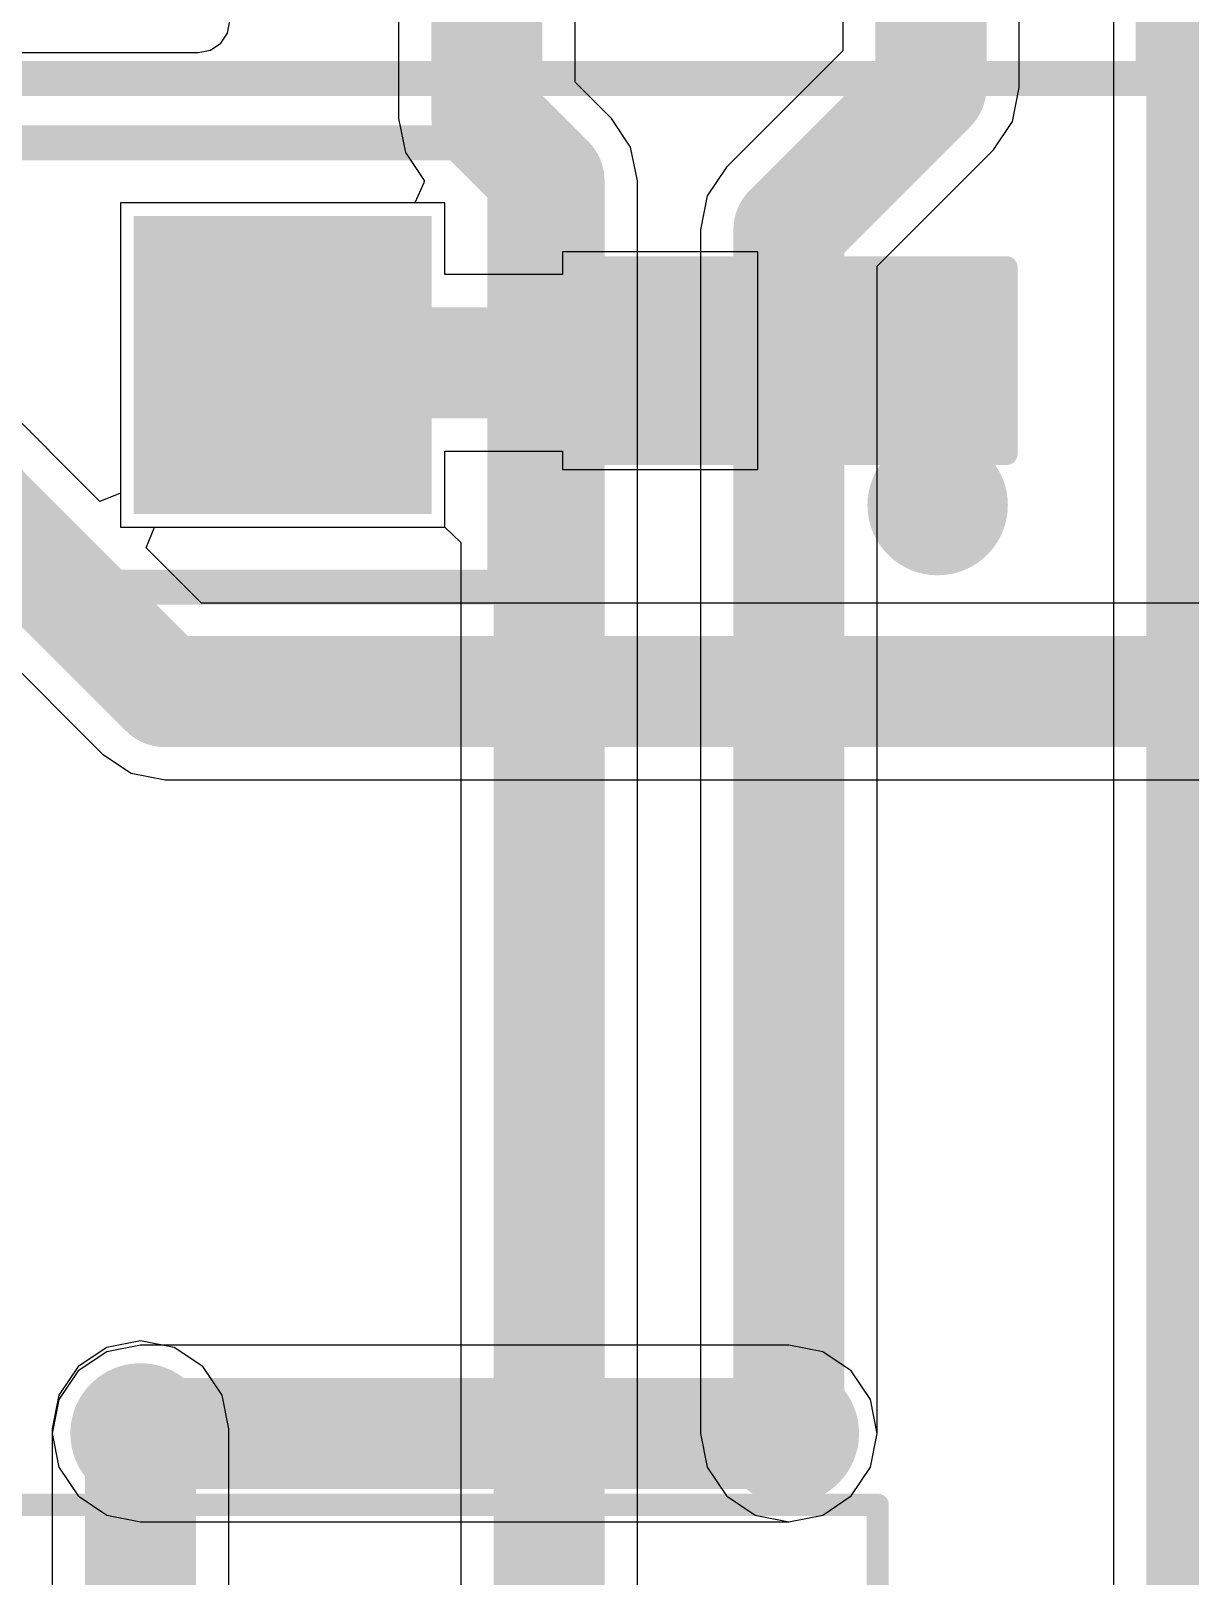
# Model space of a CAD drawing. Header units: millimetres. Extents: x -5 to 123, y 0 to 98.
# Drawn here: x 90.64 to 97.27, y 53.18 to 62.02 of the extents above; entities that cross this region are included whole.
import ezdxf

# ---------------------------------------------------------------- set-up
doc = ezdxf.new("R2010")
doc.units = ezdxf.units.MM
for name, color, linetype in [('BottomLayer', 5, 'Continuous'), ('BottomSolder', 6, 'Continuous'), ('MultiLayer', 9, 'Continuous'), ('PadHoleLayer', 156, 'Continuous'), ('TopLayer', 1, 'Continuous'), ('TopOverlay', 2, 'Continuous'), ('TopPaste', 8, 'Continuous'), ('TopSolder', 216, 'Continuous'), ('ViaHoleLayer', 16, 'Continuous')]:
    doc.layers.add(name, color=color, linetype=linetype)

# ---------------------------------------------------------------- blocks, each defined once
blk = doc.blocks.new('SSOP_28_208____2')
at = {"layer": 'TopOverlay', "const_width": 0.127}
for points in [[(-2.7178, -4.6228), (-2.7178, -5.207)], [(2.7178, -5.207), (-2.7178, -5.207)]]:
    blk.add_lwpolyline(points, dxfattribs=at)
at = {"layer": 'TopOverlay', "const_width": 0.0635}
blk.add_lwpolyline([(-2.7496, -5.207, 1), (-2.686, -5.207, 1)], format="xyb", close=True, dxfattribs=at)
blk.add_lwpolyline([(-2.7496, -5.207, 1), (-2.686, -5.207, 1)], format="xyb", close=True, dxfattribs=at)
blk = doc.blocks.new('RES_0603_74')
at = {"layer": 'TopLayer'}
for points in [[(-0.381, 0.4445), (-0.381, -0.4445), (-1.143, -0.4445), (-1.143, 0.4445)], [(1.143, 0.4445), (1.143, -0.4445), (0.381, -0.4445), (0.381, 0.4445)]]:
    blk.add_hatch(color=1, dxfattribs=at).paths.add_polyline_path(points)
at = {"layer": 'TopPaste'}
for points in [[(-0.381, 0.4445), (-0.381, -0.4445), (-1.143, -0.4445), (-1.143, 0.4445)], [(1.143, 0.4445), (1.143, -0.4445), (0.381, -0.4445), (0.381, 0.4445)]]:
    blk.add_hatch(color=8, dxfattribs=at).paths.add_polyline_path(points)
at = {"layer": 'TopSolder'}
for points in [[(-0.2794, 0.5461), (-0.2794, -0.5461), (-1.2446, -0.5461), (-1.2446, 0.5461)], [(1.2446, 0.5461), (1.2446, -0.5461), (0.2794, -0.5461), (0.2794, 0.5461)]]:
    blk.add_hatch(color=216, dxfattribs=at).paths.add_polyline_path(points)
at = {"layer": 'TopOverlay', "const_width": 0.127}
for points in [[(-1.2192, 0.5334), (-1.2192, -0.5334)], [(1.2192, 0.5334), (-1.2192, 0.5334)], [(1.2192, 0.5334), (1.2192, -0.5334)], [(1.2192, -0.5334), (-1.2192, -0.5334)]]:
    blk.add_lwpolyline(points, dxfattribs=at)
at = {"layer": 'TopOverlay', "const_width": 0.0635}
for points in [[(-1.25095, 0.5334, 1), (-1.18745, 0.5334, 1)], [(-1.25095, 0.5334, 1), (-1.18745, 0.5334, 1)], [(1.18745, 0.5334, 1), (1.25095, 0.5334, 1)], [(1.18745, 0.5334, 1), (1.25095, 0.5334, 1)], [(-1.25095, -0.5334, 1), (-1.18745, -0.5334, 1)], [(-1.25095, -0.5334, 1), (-1.18745, -0.5334, 1)], [(1.18745, -0.5334, 1), (1.25095, -0.5334, 1)], [(1.18745, -0.5334, 1), (1.25095, -0.5334, 1)]]:
    blk.add_lwpolyline(points, format="xyb", close=True, dxfattribs=at)
blk = doc.blocks.new('HDR_1X5_FEMALE_93')
at = {"layer": 'BottomLayer'}
blk.add_hatch(color=5, dxfattribs=at).paths.add_polyline_path([(-0.8, 0.8), (0.8, 0.8), (0.8, -0.8), (-0.8, -0.8)])
h = blk.add_hatch(color=5, dxfattribs=at)
edge = h.paths.add_edge_path()
edge.add_arc((2.54, 0), 0.8, 0, 360)
h = blk.add_hatch(color=5, dxfattribs=at)
edge = h.paths.add_edge_path()
edge.add_arc((5.08, 0), 0.8, 0, 360)
h = blk.add_hatch(color=5, dxfattribs=at)
edge = h.paths.add_edge_path()
edge.add_arc((7.62, 0), 0.8, 0, 360)
h = blk.add_hatch(color=5, dxfattribs=at)
edge = h.paths.add_edge_path()
edge.add_arc((10.16, 0), 0.8, 0, 360)
at = {"layer": 'BottomSolder'}
blk.add_hatch(color=6, dxfattribs=at).paths.add_polyline_path([(-0.9016, 0.9016), (0.9016, 0.9016), (0.9016, -0.9016), (-0.9016, -0.9016)])
h = blk.add_hatch(color=6, dxfattribs=at)
edge = h.paths.add_edge_path()
edge.add_arc((2.54, 0), 0.9016, 0, 360)
h = blk.add_hatch(color=6, dxfattribs=at)
edge = h.paths.add_edge_path()
edge.add_arc((5.08, 0), 0.9016, 0, 360)
h = blk.add_hatch(color=6, dxfattribs=at)
edge = h.paths.add_edge_path()
edge.add_arc((7.62, 0), 0.9016, 0, 360)
h = blk.add_hatch(color=6, dxfattribs=at)
edge = h.paths.add_edge_path()
edge.add_arc((10.16, 0), 0.9016, 0, 360)
at = {"layer": 'MultiLayer'}
blk.add_hatch(color=9, dxfattribs=at).paths.add_polyline_path([(-0.8, 0.8), (0.8, 0.8), (0.8, -0.8), (-0.8, -0.8)])
h = blk.add_hatch(color=9, dxfattribs=at)
edge = h.paths.add_edge_path()
edge.add_arc((2.54, 0), 0.8, 0, 360)
h = blk.add_hatch(color=9, dxfattribs=at)
edge = h.paths.add_edge_path()
edge.add_arc((5.08, 0), 0.8, 0, 360)
h = blk.add_hatch(color=9, dxfattribs=at)
edge = h.paths.add_edge_path()
edge.add_arc((7.62, 0), 0.8, 0, 360)
h = blk.add_hatch(color=9, dxfattribs=at)
edge = h.paths.add_edge_path()
edge.add_arc((10.16, 0), 0.8, 0, 360)
at = {"layer": 'PadHoleLayer'}
h = blk.add_hatch(color=156, dxfattribs=at)
edge = h.paths.add_edge_path()
edge.add_arc((0, 0), 0.475, 0, 360)
h = blk.add_hatch(color=156, dxfattribs=at)
edge = h.paths.add_edge_path()
edge.add_arc((2.54, 0), 0.475, 0, 360)
h = blk.add_hatch(color=156, dxfattribs=at)
edge = h.paths.add_edge_path()
edge.add_arc((5.08, 0), 0.475, 0, 360)
h = blk.add_hatch(color=156, dxfattribs=at)
edge = h.paths.add_edge_path()
edge.add_arc((7.62, 0), 0.475, 0, 360)
h = blk.add_hatch(color=156, dxfattribs=at)
edge = h.paths.add_edge_path()
edge.add_arc((10.16, 0), 0.475, 0, 360)
at = {"layer": 'TopLayer'}
blk.add_hatch(color=1, dxfattribs=at).paths.add_polyline_path([(-0.8, 0.8), (0.8, 0.8), (0.8, -0.8), (-0.8, -0.8)])
h = blk.add_hatch(color=1, dxfattribs=at)
edge = h.paths.add_edge_path()
edge.add_arc((2.54, 0), 0.8, 0, 360)
h = blk.add_hatch(color=1, dxfattribs=at)
edge = h.paths.add_edge_path()
edge.add_arc((5.08, 0), 0.8, 0, 360)
h = blk.add_hatch(color=1, dxfattribs=at)
edge = h.paths.add_edge_path()
edge.add_arc((7.62, 0), 0.8, 0, 360)
h = blk.add_hatch(color=1, dxfattribs=at)
edge = h.paths.add_edge_path()
edge.add_arc((10.16, 0), 0.8, 0, 360)
at = {"layer": 'TopSolder'}
blk.add_hatch(color=216, dxfattribs=at).paths.add_polyline_path([(-0.9016, 0.9016), (0.9016, 0.9016), (0.9016, -0.9016), (-0.9016, -0.9016)])
h = blk.add_hatch(color=216, dxfattribs=at)
edge = h.paths.add_edge_path()
edge.add_arc((2.54, 0), 0.9016, 0, 360)
h = blk.add_hatch(color=216, dxfattribs=at)
edge = h.paths.add_edge_path()
edge.add_arc((5.08, 0), 0.9016, 0, 360)
h = blk.add_hatch(color=216, dxfattribs=at)
edge = h.paths.add_edge_path()
edge.add_arc((7.62, 0), 0.9016, 0, 360)
h = blk.add_hatch(color=216, dxfattribs=at)
edge = h.paths.add_edge_path()
edge.add_arc((10.16, 0), 0.9016, 0, 360)
at = {"layer": 'TopOverlay', "const_width": 0.2}
for points in [[(-1.27, 1.27), (11.43, 1.27)], [(-1.27, -1.27), (-1.27, 1.27)], [(11.43, -1.27), (11.43, 1.27)], [(-1.27, -1.27), (11.43, -1.27)]]:
    blk.add_lwpolyline(points, dxfattribs=at)
at = {"layer": 'TopOverlay', "const_width": 0.1}
for points in [[(-1.32, 1.27, 1), (-1.22, 1.27, 1)], [(-1.32, 1.27, 1), (-1.22, 1.27, 1)], [(11.38, 1.27, 1), (11.48, 1.27, 1)], [(11.38, 1.27, 1), (11.48, 1.27, 1)], [(-1.32, -1.27, 1), (-1.22, -1.27, 1)], [(-1.32, -1.27, 1), (-1.22, -1.27, 1)], [(11.38, -1.27, 1), (11.48, -1.27, 1)], [(11.38, -1.27, 1), (11.48, -1.27, 1)]]:
    blk.add_lwpolyline(points, format="xyb", close=True, dxfattribs=at)
blk = doc.blocks.new('HDR1X3__99')
at = {"layer": 'BottomLayer'}
blk.add_hatch(color=5, dxfattribs=at).paths.add_polyline_path([(-0.75, 0.75), (0.75, 0.75), (0.75, -0.75), (-0.75, -0.75)])
h = blk.add_hatch(color=5, dxfattribs=at)
edge = h.paths.add_edge_path()
edge.add_arc((2.54, 0), 0.75, 0, 360)
h = blk.add_hatch(color=5, dxfattribs=at)
edge = h.paths.add_edge_path()
edge.add_arc((5.08, 0), 0.75, 0, 360)
at = {"layer": 'BottomSolder'}
blk.add_hatch(color=6, dxfattribs=at).paths.add_polyline_path([(-0.8516, 0.8516), (0.8516, 0.8516), (0.8516, -0.8516), (-0.8516, -0.8516)])
h = blk.add_hatch(color=6, dxfattribs=at)
edge = h.paths.add_edge_path()
edge.add_arc((2.54, 0), 0.8516, 0, 360)
h = blk.add_hatch(color=6, dxfattribs=at)
edge = h.paths.add_edge_path()
edge.add_arc((5.08, 0), 0.8516, 0, 360)
at = {"layer": 'MultiLayer'}
blk.add_hatch(color=9, dxfattribs=at).paths.add_polyline_path([(-0.75, 0.75), (0.75, 0.75), (0.75, -0.75), (-0.75, -0.75)])
h = blk.add_hatch(color=9, dxfattribs=at)
edge = h.paths.add_edge_path()
edge.add_arc((2.54, 0), 0.75, 0, 360)
h = blk.add_hatch(color=9, dxfattribs=at)
edge = h.paths.add_edge_path()
edge.add_arc((5.08, 0), 0.75, 0, 360)
at = {"layer": 'PadHoleLayer'}
h = blk.add_hatch(color=156, dxfattribs=at)
edge = h.paths.add_edge_path()
edge.add_arc((0, 0), 0.45, 0, 360)
h = blk.add_hatch(color=156, dxfattribs=at)
edge = h.paths.add_edge_path()
edge.add_arc((2.54, 0), 0.45, 0, 360)
h = blk.add_hatch(color=156, dxfattribs=at)
edge = h.paths.add_edge_path()
edge.add_arc((5.08, 0), 0.45, 0, 360)
at = {"layer": 'TopLayer'}
blk.add_hatch(color=1, dxfattribs=at).paths.add_polyline_path([(-0.75, 0.75), (0.75, 0.75), (0.75, -0.75), (-0.75, -0.75)])
h = blk.add_hatch(color=1, dxfattribs=at)
edge = h.paths.add_edge_path()
edge.add_arc((2.54, 0), 0.75, 0, 360)
h = blk.add_hatch(color=1, dxfattribs=at)
edge = h.paths.add_edge_path()
edge.add_arc((5.08, 0), 0.75, 0, 360)
at = {"layer": 'TopSolder'}
blk.add_hatch(color=216, dxfattribs=at).paths.add_polyline_path([(-0.8516, 0.8516), (0.8516, 0.8516), (0.8516, -0.8516), (-0.8516, -0.8516)])
h = blk.add_hatch(color=216, dxfattribs=at)
edge = h.paths.add_edge_path()
edge.add_arc((2.54, 0), 0.8516, 0, 360)
h = blk.add_hatch(color=216, dxfattribs=at)
edge = h.paths.add_edge_path()
edge.add_arc((5.08, 0), 0.8516, 0, 360)
at = {"layer": 'TopOverlay', "const_width": 0.2}
for points in [[(-1.27, 1.27), (-1.27, -1.27)], [(6.35, 1.27), (-1.27, 1.27)], [(6.35, 1.27), (6.35, -1.27)], [(6.35, -1.27), (-1.27, -1.27)]]:
    blk.add_lwpolyline(points, dxfattribs=at)
at = {"layer": 'TopOverlay', "const_width": 0.1}
for points in [[(-1.32, 1.27, 1), (-1.22, 1.27, 1)], [(-1.32, 1.27, 1), (-1.22, 1.27, 1)], [(6.3, 1.27, 1), (6.4, 1.27, 1)], [(6.3, 1.27, 1), (6.4, 1.27, 1)], [(-1.32, -1.27, 1), (-1.22, -1.27, 1)], [(-1.32, -1.27, 1), (-1.22, -1.27, 1)], [(6.3, -1.27, 1), (6.4, -1.27, 1)], [(6.3, -1.27, 1), (6.4, -1.27, 1)]]:
    blk.add_lwpolyline(points, format="xyb", close=True, dxfattribs=at)

msp = doc.modelspace()

# ---------------------------------------------------------------- hatches: boundary and pattern name
at = {"layer": 'BottomLayer'}
h = msp.add_hatch(color=5, dxfattribs=at)
edge = h.paths.add_edge_path()
edge.add_arc((95.8215, 59.309), 0.3, 0, 360)
h = msp.add_hatch(color=5, dxfattribs=at)
edge = h.paths.add_edge_path()
edge.add_arc((91.2622, 54.0004), 0.3, 0, 360)
h = msp.add_hatch(color=5, dxfattribs=at)
edge = h.paths.add_edge_path()
edge.add_arc((94.9706, 54.0004), 0.3, 0, 360)
at = {"layer": 'BottomSolder'}
h = msp.add_hatch(color=6, dxfattribs=at)
edge = h.paths.add_edge_path()
edge.add_arc((95.8215, 59.309), 0.4016, 0, 360)
h = msp.add_hatch(color=6, dxfattribs=at)
edge = h.paths.add_edge_path()
edge.add_arc((91.2622, 54.0004), 0.4016, 0, 360)
h = msp.add_hatch(color=6, dxfattribs=at)
edge = h.paths.add_edge_path()
edge.add_arc((94.9706, 54.0004), 0.4016, 0, 360)
at = {"layer": 'TopLayer'}
h = msp.add_hatch(color=1, dxfattribs=at)
edge = h.paths.add_edge_path()
edge.add_arc((95.8215, 59.309), 0.3, 0, 360)
h = msp.add_hatch(color=1, dxfattribs=at)
edge = h.paths.add_edge_path()
edge.add_arc((91.2622, 54.0004), 0.3, 0, 360)
h = msp.add_hatch(color=1, dxfattribs=at)
edge = h.paths.add_edge_path()
edge.add_arc((94.9706, 54.0004), 0.3, 0, 360)
at = {"layer": 'TopSolder'}
h = msp.add_hatch(color=216, dxfattribs=at)
edge = h.paths.add_edge_path()
edge.add_arc((95.8215, 59.309), 0.4016, 0, 360)
h = msp.add_hatch(color=216, dxfattribs=at)
edge = h.paths.add_edge_path()
edge.add_arc((91.2622, 54.0004), 0.4016, 0, 360)
h = msp.add_hatch(color=216, dxfattribs=at)
edge = h.paths.add_edge_path()
edge.add_arc((94.9706, 54.0004), 0.4016, 0, 360)
at = {"layer": 'ViaHoleLayer'}
h = msp.add_hatch(color=16, dxfattribs=at)
edge = h.paths.add_edge_path()
edge.add_arc((95.8215, 59.309), 0.15, 0, 360)
h = msp.add_hatch(color=16, dxfattribs=at)
edge = h.paths.add_edge_path()
edge.add_arc((91.2622, 54.0004), 0.15, 0, 360)
h = msp.add_hatch(color=16, dxfattribs=at)
edge = h.paths.add_edge_path()
edge.add_arc((94.9706, 54.0004), 0.15, 0, 360)

# ---------------------------------------------------------------- linework, layer by layer
at = {"layer": 'BottomLayer'}
for p, q in [((96.8278, 62.6465), (96.8278, 48.647)), ((92.7384, 62.1799), (92.7384, 61.5188)), ((93.7484, 61.728), (93.7484, 62.1799)), ((95.2784, 62.1799), (95.2784, 61.9058)), ((96.2884, 61.6966), (96.2884, 62.1799)), ((95.2784, 61.9058), (94.6135, 61.2409)), ((93.9561, 61.5203), (93.7484, 61.728)), ((96.25, 61.5033), (96.2884, 61.6966)), ((92.7384, 61.5188), (92.7768, 61.3255)), ((94.0656, 61.3565), (93.9561, 61.5203)), ((96.1405, 61.3395), (96.25, 61.5033)), ((92.7768, 61.3255), (92.8844, 61.1646)), ((94.104, 61.1632), (94.0656, 61.3565)), ((95.4756, 60.6746), (96.1405, 61.3395)), ((94.6135, 61.2409), (94.504, 61.0771)), ((92.8821, 61.1523), (92.8308, 61.0376)), ((92.8844, 61.1646), (92.8821, 61.1523)), ((94.104, 46.4058), (94.104, 61.1632)), ((94.504, 61.0771), (94.4656, 60.8838)), ((92.8308, 61.0376), (91.1472, 61.0376)), ((91.1472, 61.0376), (91.1472, 59.182)), ((94.4656, 60.8838), (94.4656, 54.0004)), ((95.4756, 54.0004), (95.4756, 60.6746)), ((91.1472, 59.182), (92.967, 59.182)), ((92.967, 59.182), (93.0028, 59.182)), ((93.0028, 59.182), (93.094, 59.0956)), ((93.094, 59.0956), (93.094, 46.615)), ((91.2622, 54.5308), (91.0689, 54.4924)), ((91.4555, 54.4924), (91.2622, 54.5308)), ((91.0689, 54.4924), (90.9051, 54.3829)), ((91.6193, 54.3829), (91.4555, 54.4924)), ((90.9051, 54.3829), (90.7956, 54.2191)), ((91.7288, 54.2191), (91.6193, 54.3829)), ((90.7956, 54.2191), (90.7572, 54.0258)), ((91.7672, 54.0258), (91.7288, 54.2191)), ((90.7572, 54.0258), (90.7572, 48.0314)), ((91.7672, 48.0314), (91.7672, 54.0258)), ((94.4656, 54.0004), (94.504, 53.8071)), ((95.4372, 53.8071), (95.4756, 54.0004)), ((94.504, 53.8071), (94.6135, 53.6433)), ((95.3277, 53.6433), (95.4372, 53.8071)), ((94.6135, 53.6433), (94.7773, 53.5338)), ((95.1639, 53.5338), (95.3277, 53.6433)), ((94.7773, 53.5338), (94.9706, 53.4954)), ((94.9706, 53.4954), (95.1639, 53.5338))]:
    msp.add_line(p, q, dxfattribs=at)
at = {"layer": 'BottomLayer', "const_width": 0.635}
for points in [[(97.3328, 48.4378), (97.3328, 84.5274)], [(93.2434, 61.5188), (93.2434, 63.0174)], [(95.7834, 61.6966), (95.7834, 62.8912)], [(94.9706, 60.8838), (95.7834, 61.6966)], [(93.2434, 61.5188), (93.599, 61.1632)], [(93.599, 46.4058), (93.599, 61.1632)], [(94.9706, 54.0004), (94.9706, 60.8838)], [(91.2622, 54.0004), (91.2622, 54.0258)], [(91.2622, 48.0314), (91.2622, 54.0004)]]:
    msp.add_lwpolyline(points, dxfattribs=at)
at = {"layer": 'BottomLayer', "const_width": 0.3175}
for points in [[(95.6246, 61.6966, 1), (95.9421, 61.6966, 1)], [(95.6246, 61.6966, 1), (95.9421, 61.6966, 1)], [(93.0846, 61.5188, 1), (93.4021, 61.5188, 1)], [(93.0846, 61.5188, 1), (93.4021, 61.5188, 1)], [(93.4402, 61.1632, 1), (93.7578, 61.1632, 1)], [(93.4402, 61.1632, 1), (93.7578, 61.1632, 1)], [(94.8118, 60.8838, 1), (95.1293, 60.8838, 1)], [(94.8118, 60.8838, 1), (95.1293, 60.8838, 1)], [(91.1034, 54.0258, 1), (91.4209, 54.0258, 1)], [(91.1034, 54.0004, 1), (91.4209, 54.0004, 1)], [(91.1034, 54.0004, 1), (91.4209, 54.0004, 1)], [(94.8118, 54.0004, 1), (95.1293, 54.0004, 1)]]:
    msp.add_lwpolyline(points, format="xyb", close=True, dxfattribs=at)
at = {"layer": 'TopLayer'}
for p, q in [((91.7599, 62.0082), (91.7737, 62.0776)), ((91.6618, 61.9101), (91.7206, 61.9494)), ((91.7206, 61.9494), (91.7599, 62.0082)), ((89.7636, 61.8963), (91.5924, 61.8963)), ((91.5924, 61.8963), (91.6618, 61.9101)), ((93.0028, 61.0376), (91.1472, 61.0376)), ((91.1472, 61.0376), (91.1472, 59.3777)), ((93.0028, 60.6275), (93.0028, 61.0376)), ((94.7928, 60.7575), (93.6752, 60.7575)), ((93.6752, 60.7575), (93.6752, 60.6275)), ((94.7928, 59.5129), (94.7928, 60.7575)), ((93.6752, 60.6275), (93.0028, 60.6275)), ((91.0299, 59.3291), (90.4435, 59.9155)), ((93.0028, 59.182), (93.0028, 59.6175)), ((93.0028, 59.6175), (93.6752, 59.6175)), ((93.6752, 59.6175), (93.6752, 59.5129)), ((93.6752, 59.5129), (94.7928, 59.5129)), ((91.1472, 59.3777), (91.0299, 59.3291)), ((89.7293, 59.2013), (91.0455, 57.8851)), ((91.2943, 59.0647), (91.3429, 59.182)), ((91.3429, 59.182), (93.0028, 59.182)), ((91.6118, 58.7472), (91.2943, 59.0647)), ((101.0158, 58.7472), (91.6118, 58.7472)), ((91.0455, 57.8851), (91.2093, 57.7756)), ((91.2093, 57.7756), (91.4026, 57.7372)), ((91.4026, 57.7372), (100.8066, 57.7372)), ((91.0689, 54.467), (90.9051, 54.3575)), ((91.2622, 54.5054), (91.0689, 54.467)), ((94.9706, 54.5054), (91.2622, 54.5054)), ((95.1639, 54.467), (94.9706, 54.5054)), ((95.3277, 54.3575), (95.1639, 54.467)), ((90.9051, 54.3575), (90.7956, 54.1937)), ((95.4372, 54.1937), (95.3277, 54.3575)), ((90.7956, 54.1937), (90.7572, 54.0004)), ((95.4756, 54.0004), (95.4372, 54.1937)), ((90.7572, 54.0004), (90.7956, 53.8071)), ((95.4372, 53.8071), (95.4756, 54.0004)), ((90.7956, 53.8071), (90.9051, 53.6433)), ((95.3277, 53.6433), (95.4372, 53.8071)), ((90.9051, 53.6433), (91.0689, 53.5338)), ((95.1639, 53.5338), (95.3277, 53.6433)), ((91.0689, 53.5338), (91.2622, 53.4954)), ((91.2622, 53.4954), (94.9706, 53.4954)), ((94.9706, 53.4954), (95.1639, 53.5338))]:
    msp.add_line(p, q, dxfattribs=at)
at = {"layer": 'TopLayer', "const_width": 0.635}
for points in [[(91.9988, 60.198), (92.0743, 60.1225)], [(92.0743, 60.1225), (94.2213, 60.1225)], [(94.2213, 60.1225), (94.234, 60.1352)], [(95.8215, 59.309), (95.8215, 60.1606)], [(89.535, 60.1098), (91.4026, 58.2422)], [(91.4026, 58.2422), (101.0158, 58.2422)], [(91.2622, 54.0004), (94.9706, 54.0004)]]:
    msp.add_lwpolyline(points, dxfattribs=at)
at = {"layer": 'TopLayer', "const_width": 0.3175}
for points in [[(91.84, 60.198, 1), (92.1576, 60.198, 1)], [(91.9155, 60.1225, 1), (92.233, 60.1225, 1)], [(91.9155, 60.1225, 1), (92.233, 60.1225, 1)], [(94.0626, 60.1225, 1), (94.38, 60.1225, 1)], [(94.0626, 60.1225, 1), (94.38, 60.1225, 1)], [(94.0752, 60.1352, 1), (94.3927, 60.1352, 1)], [(95.6627, 60.1606, 1), (95.9802, 60.1606, 1)], [(95.6627, 59.309, 1), (95.9802, 59.309, 1)], [(91.2439, 58.2422, 1), (91.5614, 58.2422, 1)], [(91.2439, 58.2422, 1), (91.5614, 58.2422, 1)], [(91.1034, 54.0004, 1), (91.4209, 54.0004, 1)], [(94.8118, 54.0004, 1), (95.1293, 54.0004, 1)]]:
    msp.add_lwpolyline(points, format="xyb", close=True, dxfattribs=at)

# ---------------------------------------------------------------- block references
msp.add_blockref('HDR_1X5_FEMALE_93', (85.6234, 63.0174))
at = {"rotation": 180}
for name, p in [('HDR1X3__99', (92.075, 60.1098)), ('RES_0603_74', (94.996, 60.1352)), ('SSOP_28_208____2', (92.7608, 48.385))]:
    msp.add_blockref(name, p, dxfattribs=at)

doc.saveas('drawing.dxf')
